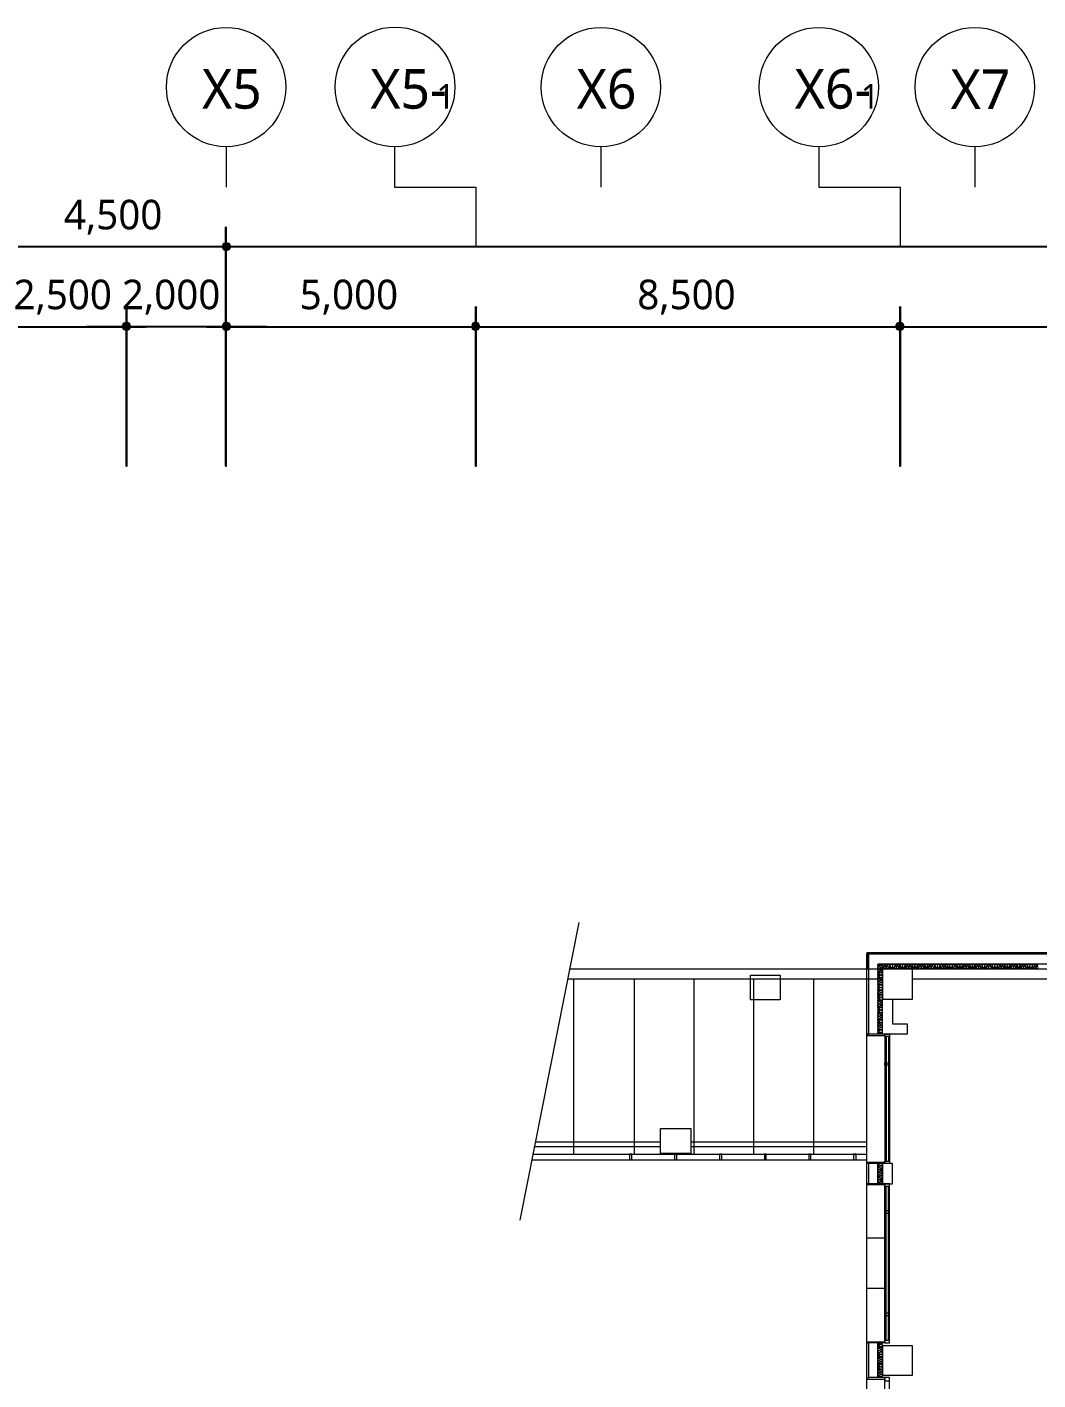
# Model space of a CAD drawing. Header units: millimetres. Extents: x -4005 to 126991, y -1911 to 106703.
# Drawn here: x 45208 to 65463, y 79587 to 106703 of the extents above; entities that cross this region are included whole.
import ezdxf

# ---------------------------------------------------------------- set-up
doc = ezdxf.new("R2010")
doc.units = ezdxf.units.MM
for name, color, linetype in [('PDF_문자', 7, 'Continuous'), ('PDF_솔리드 채우기', 7, 'Continuous'), ('PDF_형상', 7, 'Continuous')]:
    doc.layers.add(name, color=color, linetype=linetype)
doc.styles.add('PDF 맑은 고딕', font='malgun.ttf')

msp = doc.modelspace()

# ---------------------------------------------------------------- linework, layer by layer
at = {"layer": 'PDF_솔리드 채우기', "transparency": 33554559}
for points in [[(49134, 102376), (49102, 102298), (49196, 102298)], [(49134, 102376), (49102, 102298), (49196, 102298)], [(49102, 102298), (49134, 102236), (49196, 102298)], [(49102, 102298), (49134, 102236), (49196, 102298)], [(49196, 102391), (49134, 102376), (49196, 102298)], [(49196, 102391), (49134, 102376), (49196, 102298)], [(49134, 102236), (49196, 102205), (49196, 102298)], [(49134, 102236), (49196, 102205), (49196, 102298)], [(49273, 102376), (49196, 102391), (49196, 102298)], [(49273, 102376), (49196, 102391), (49196, 102298)], [(49305, 102298), (49273, 102376), (49196, 102298)], [(49305, 102298), (49273, 102376), (49196, 102298)], [(49196, 102205), (49273, 102236), (49196, 102298)], [(49273, 102236), (49305, 102298), (49196, 102298)], [(49196, 102205), (49273, 102236), (49196, 102298)], [(49273, 102236), (49305, 102298), (49196, 102298)], [(47128, 100775), (47097, 100697), (47206, 100697)], [(47128, 100775), (47097, 100697), (47206, 100697)], [(47097, 100697), (47128, 100635), (47206, 100697)], [(47097, 100697), (47128, 100635), (47206, 100697)], [(47206, 100806), (47128, 100775), (47206, 100697)], [(47206, 100806), (47128, 100775), (47206, 100697)], [(47128, 100635), (47206, 100604), (47206, 100697)], [(47128, 100635), (47206, 100604), (47206, 100697)], [(47268, 100775), (47206, 100806), (47206, 100697)], [(47268, 100775), (47206, 100806), (47206, 100697)], [(47299, 100697), (47268, 100775), (47206, 100697)], [(47299, 100697), (47268, 100775), (47206, 100697)], [(47206, 100604), (47268, 100635), (47206, 100697)], [(47268, 100635), (47299, 100697), (47206, 100697)], [(47206, 100604), (47268, 100635), (47206, 100697)], [(47268, 100635), (47299, 100697), (47206, 100697)], [(49134, 100775), (49102, 100697), (49196, 100697)], [(49134, 100775), (49102, 100697), (49196, 100697)], [(49102, 100697), (49134, 100635), (49196, 100697)], [(49102, 100697), (49134, 100635), (49196, 100697)], [(49196, 100806), (49134, 100775), (49196, 100697)], [(49196, 100806), (49134, 100775), (49196, 100697)], [(49134, 100635), (49196, 100604), (49196, 100697)], [(49134, 100635), (49196, 100604), (49196, 100697)], [(49273, 100775), (49196, 100806), (49196, 100697)], [(49273, 100775), (49196, 100806), (49196, 100697)], [(49305, 100697), (49273, 100775), (49196, 100697)], [(49305, 100697), (49273, 100775), (49196, 100697)], [(49196, 100604), (49273, 100635), (49196, 100697)], [(49273, 100635), (49305, 100697), (49196, 100697)], [(49196, 100604), (49273, 100635), (49196, 100697)], [(49273, 100635), (49305, 100697), (49196, 100697)], [(54123, 100775), (54108, 100697), (54201, 100697)], [(54123, 100775), (54108, 100697), (54201, 100697)], [(54108, 100697), (54123, 100635), (54201, 100697)], [(54108, 100697), (54123, 100635), (54201, 100697)], [(54201, 100806), (54123, 100775), (54201, 100697)], [(54201, 100806), (54123, 100775), (54201, 100697)], [(54123, 100635), (54201, 100604), (54201, 100697)], [(54123, 100635), (54201, 100604), (54201, 100697)], [(54263, 100775), (54201, 100806), (54201, 100697)], [(54263, 100775), (54201, 100806), (54201, 100697)], [(54294, 100697), (54263, 100775), (54201, 100697)], [(54294, 100697), (54263, 100775), (54201, 100697)], [(54201, 100604), (54263, 100635), (54201, 100697)], [(54263, 100635), (54294, 100697), (54201, 100697)], [(54201, 100604), (54263, 100635), (54201, 100697)], [(54263, 100635), (54294, 100697), (54201, 100697)], [(62626, 100775), (62595, 100697), (62704, 100697)], [(62626, 100775), (62595, 100697), (62704, 100697)], [(62595, 100697), (62626, 100635), (62704, 100697)], [(62595, 100697), (62626, 100635), (62704, 100697)], [(62704, 100806), (62626, 100775), (62704, 100697)], [(62704, 100806), (62626, 100775), (62704, 100697)], [(62626, 100635), (62704, 100604), (62704, 100697)], [(62626, 100635), (62704, 100604), (62704, 100697)], [(62766, 100775), (62704, 100806), (62704, 100697)], [(62766, 100775), (62704, 100806), (62704, 100697)], [(62797, 100697), (62766, 100775), (62704, 100697)], [(62797, 100697), (62766, 100775), (62704, 100697)], [(62704, 100604), (62766, 100635), (62704, 100697)], [(62766, 100635), (62797, 100697), (62704, 100697)], [(62704, 100604), (62766, 100635), (62704, 100697)], [(62766, 100635), (62797, 100697), (62704, 100697)]]:
    msp.add_solid(points, dxfattribs=at)
at = {"layer": 'PDF_형상', "lineweight": 5}
for points in [[(49196, 104303), (49196, 103495)], [(52569, 104303), (52569, 103495), (54201, 103495), (54201, 102298)], [(56704, 104303), (56704, 103495)], [(61072, 104303), (61072, 103495), (62704, 103495), (62704, 102298)], [(64196, 104303), (64196, 103495)], [(55087, 82789), (56269, 88759)], [(56082, 87826), (62346, 87826), (62362, 87842), (62362, 87857), (62362, 87904), (62362, 87919), (62378, 87919), (62393, 87919), (62393, 87904), (62378, 87857), (62378, 87842), (62393, 87826), (62409, 87842), (62424, 87857), (62409, 87904), (62409, 87919), (62424, 87919), (62440, 87919), (62440, 87904), (62424, 87857), (62440, 87842), (62455, 87826), (62471, 87842), (62471, 87857), (62455, 87904), (62455, 87919), (62471, 87919), (62486, 87919), (62486, 87904), (62486, 87857), (62486, 87842), (62502, 87826), (62517, 87842), (62517, 87857), (62502, 87904), (62502, 87919), (62517, 87919), (62533, 87919), (62549, 87919), (62549, 87904), (62564, 87919), (62580, 87919), (62595, 87919), (62595, 87904), (62580, 87857), (62580, 87842), (62595, 87826), (62611, 87842), (62626, 87857), (62611, 87904), (62611, 87919), (62626, 87919), (62642, 87919), (62642, 87904), (62626, 87857), (62626, 87842), (62657, 87826), (62673, 87842), (62673, 87857), (62657, 87904), (62657, 87919), (62673, 87919), (62688, 87919), (62688, 87904), (62688, 87857), (62688, 87842), (62704, 87826), (62720, 87842), (62720, 87857), (62704, 87904), (62704, 87919), (62720, 87919), (62735, 87919), (62751, 87919), (62751, 87904), (62751, 87919), (62766, 87919), (62782, 87919), (62797, 87919), (62797, 87904), (62782, 87857), (62782, 87842), (62797, 87826), (62813, 87842), (62813, 87857), (62813, 87904), (62813, 87919), (62828, 87919), (62844, 87919), (62844, 87904), (62828, 87857), (62828, 87842), (62844, 87826), (62859, 87842), (62875, 87857), (62859, 87904), (62859, 87919), (62875, 87919), (62891, 87919), (62891, 87904), (62875, 87857), (62891, 87842), (62906, 87826), (62922, 87842), (62922, 87857), (62906, 87904), (62906, 87919), (62922, 87919), (62937, 87919), (62937, 87904), (62937, 87857), (62937, 87842), (62953, 87826), (62968, 87842), (62968, 87857), (62953, 87904), (62953, 87919), (62968, 87919), (62984, 87919), (62999, 87919), (62999, 87904), (62999, 87919), (63015, 87919), (63030, 87919), (63046, 87919), (63046, 87904), (63030, 87857), (63030, 87842), (63046, 87826), (63062, 87842), (63062, 87857), (63062, 87904), (63062, 87919), (63077, 87919), (63093, 87919), (63093, 87904), (63077, 87857), (63077, 87842), (63093, 87826), (63124, 87842), (63124, 87857), (63108, 87904), (63108, 87919), (63124, 87919), (63139, 87919), (63139, 87904), (63124, 87857), (63139, 87842), (63155, 87826), (63170, 87842), (63170, 87857), (63155, 87904), (63155, 87919), (63170, 87919), (63186, 87919), (63186, 87904), (63186, 87857), (63186, 87842), (63201, 87826), (63217, 87842), (63217, 87857), (63201, 87904), (63201, 87919), (63217, 87919), (63233, 87919), (63248, 87919), (63248, 87904), (63233, 87857), (63233, 87842), (63248, 87826), (63264, 87842), (63264, 87857), (63264, 87904), (63264, 87919), (63279, 87919), (63295, 87919), (63295, 87904), (63279, 87857), (63279, 87842), (63295, 87826), (63310, 87842), (63326, 87857), (63310, 87904), (63310, 87919), (63326, 87919), (63341, 87919), (63341, 87904), (63326, 87857), (63326, 87842), (63357, 87826), (63372, 87842), (63372, 87857), (63357, 87904), (63357, 87919), (63372, 87919), (63388, 87919), (63388, 87904), (63388, 87857), (63388, 87842), (63404, 87826), (63419, 87842), (63419, 87857), (63404, 87904), (63404, 87919), (63419, 87919), (63435, 87919), (63450, 87919), (63450, 87904), (63450, 87919), (63466, 87919), (63481, 87919), (63497, 87919), (63497, 87904), (63481, 87857), (63481, 87842), (63497, 87826), (63512, 87842), (63512, 87857), (63512, 87904), (63512, 87919), (63528, 87919), (63543, 87919), (63543, 87904), (63528, 87857), (63528, 87842), (63543, 87826), (63559, 87842), (63575, 87857), (63559, 87904), (63559, 87919), (63575, 87919), (63590, 87919), (63590, 87904), (63575, 87857), (63590, 87842), (63606, 87826), (63621, 87842), (63621, 87857), (63606, 87904), (63606, 87919), (63621, 87919), (63637, 87919), (63637, 87904), (63637, 87857), (63637, 87842), (63652, 87826), (63668, 87842), (63668, 87857), (63652, 87904), (63652, 87919), (63668, 87919), (63683, 87919), (63699, 87919), (63699, 87904), (63699, 87919), (63714, 87919), (63730, 87919), (63746, 87919), (63746, 87904), (63730, 87857), (63730, 87842), (63746, 87826), (63761, 87842), (63761, 87857), (63761, 87904), (63761, 87919), (63777, 87919), (63792, 87919), (63792, 87904), (63777, 87857), (63777, 87842), (63792, 87826), (63823, 87842), (63823, 87857), (63808, 87904), (63808, 87919), (63823, 87919), (63839, 87919), (63839, 87904), (63839, 87857), (63839, 87842), (63854, 87826), (63870, 87842), (63870, 87857), (63854, 87904), (63854, 87919), (63870, 87919), (63885, 87919), (63901, 87904), (63901, 87919), (63916, 87919), (63932, 87919), (63948, 87919), (63948, 87904), (63932, 87857), (63932, 87842), (63948, 87826), (63963, 87842), (63963, 87857), (63963, 87904), (63963, 87919), (63979, 87919), (63994, 87919), (63994, 87904), (63979, 87857), (63979, 87842), (63994, 87826), (64010, 87842), (64025, 87857), (64010, 87904), (64010, 87919), (64025, 87919), (64041, 87919), (64041, 87904), (64025, 87857), (64041, 87842), (64056, 87826), (64072, 87842), (64072, 87857), (64056, 87904), (64056, 87919), (64072, 87919), (64087, 87919), (64087, 87904), (64087, 87857), (64087, 87842), (64103, 87826), (64119, 87842), (64119, 87857), (64103, 87904), (64103, 87919), (64119, 87919), (64134, 87919), (64150, 87919), (64150, 87904), (64150, 87919), (64165, 87919), (64181, 87919), (64196, 87919), (64196, 87904), (64181, 87857), (64181, 87842), (64196, 87826), (64212, 87842), (64212, 87857), (64212, 87904), (64212, 87919), (64227, 87919), (64243, 87919), (64243, 87904), (64227, 87857), (64227, 87842), (64243, 87826), (64274, 87842), (64274, 87857), (64258, 87904), (64258, 87919), (64274, 87919), (64290, 87919), (64290, 87904), (64274, 87857), (64290, 87842), (64305, 87826), (64321, 87842), (64321, 87857), (64305, 87904), (64305, 87919), (64321, 87919), (64336, 87919), (64336, 87904), (64336, 87857), (64336, 87842), (64352, 87826), (64367, 87842), (64367, 87857), (64352, 87904), (64352, 87919), (64367, 87919), (64383, 87919), (64398, 87919), (64398, 87904), (64414, 87919), (64429, 87919), (64445, 87919), (64445, 87904), (64429, 87857), (64429, 87842), (64445, 87826), (64461, 87842), (64476, 87857), (64461, 87904), (64461, 87919), (64476, 87919), (64492, 87919), (64492, 87904), (64476, 87857), (64476, 87842), (64507, 87826), (64523, 87842), (64523, 87857), (64507, 87904), (64507, 87919), (64523, 87919), (64538, 87919), (64538, 87904), (64538, 87857), (64538, 87842), (64554, 87826), (64569, 87842), (64569, 87857), (64554, 87904), (64554, 87919), (64569, 87919), (64585, 87919), (64600, 87919), (64600, 87904), (64600, 87919), (64616, 87919), (64632, 87919), (64647, 87919), (64647, 87904), (64632, 87857), (64632, 87842), (64647, 87826), (64663, 87842), (64663, 87857), (64663, 87904), (64663, 87919), (64678, 87919), (64694, 87919), (64694, 87904), (64678, 87857), (64678, 87842), (64694, 87826), (64709, 87842), (64725, 87857), (64709, 87904), (64709, 87919), (64725, 87919), (64740, 87919), (64740, 87904), (64725, 87857), (64740, 87842), (64756, 87826), (64771, 87842), (64771, 87857), (64756, 87904), (64756, 87919), (64771, 87919), (64787, 87919), (64787, 87904), (64787, 87857), (64787, 87842), (64803, 87826), (64818, 87842), (64818, 87857), (64803, 87904), (64803, 87919), (64818, 87919), (64834, 87919), (64849, 87919), (64849, 87904), (64849, 87919), (64865, 87919), (64880, 87919), (64896, 87919), (64896, 87904), (64880, 87857), (64880, 87842), (64896, 87826), (64911, 87842), (64911, 87857), (64911, 87904), (64911, 87919), (64927, 87919), (64942, 87919), (64942, 87904), (64927, 87857), (64927, 87842), (64942, 87826), (64974, 87842), (64974, 87857), (64958, 87904), (64958, 87919), (64974, 87919), (64989, 87919), (64989, 87904), (64974, 87857), (64989, 87842), (65005, 87826), (65020, 87842), (65020, 87857), (65005, 87904), (65005, 87919), (65020, 87919), (65036, 87919), (65036, 87904), (65036, 87857), (65036, 87842), (65051, 87826), (65067, 87842), (65067, 87857), (65051, 87904), (65051, 87919), (65067, 87919), (65082, 87919), (65098, 87919), (65098, 87904), (65082, 87857), (65082, 87842), (65098, 87826), (65113, 87842), (65113, 87857), (65113, 87904), (65113, 87919), (65129, 87919), (65145, 87919), (65145, 87904), (65129, 87857), (65129, 87842), (65145, 87826), (65160, 87842), (65176, 87857), (65160, 87904), (65160, 87919), (65176, 87919), (65191, 87919), (65191, 87904), (65176, 87857), (65176, 87842), (65207, 87826), (65222, 87842), (65222, 87857), (65207, 87904), (65207, 87919), (65222, 87919), (65238, 87919), (65238, 87904), (65238, 87857), (65238, 87842), (65253, 87826), (65269, 87842), (65269, 87857), (65253, 87904), (65253, 87919), (65269, 87919), (65284, 87919), (65300, 87919), (65300, 87904), (65300, 87919), (65316, 87919), (65331, 87919), (65347, 87919), (65347, 87904), (65331, 87857), (65331, 87842), (65347, 87826), (65362, 87842), (65362, 87857), (65362, 87904), (65362, 87919), (65378, 87919), (65393, 87919), (65393, 87904), (65378, 87857), (65378, 87842), (65393, 87826), (65409, 87842), (65424, 87857), (65409, 87904), (65409, 87919), (65424, 87919), (65440, 87919), (65440, 87904), (65424, 87857), (65440, 87842), (65455, 87826), (65471, 87842)], [(73554, 87624), (72295, 87624), (72295, 87919), (62253, 87919), (62253, 86520)], [(62346, 86520), (62346, 86536), (62315, 86551), (62284, 86536), (62269, 86536), (62253, 86551), (62253, 86567), (62269, 86567), (62284, 86567), (62315, 86551), (62346, 86567), (62346, 86582), (62346, 86598), (62315, 86598), (62284, 86582), (62269, 86582), (62253, 86598), (62253, 86613), (62269, 86613), (62284, 86613), (62315, 86613), (62346, 86613), (62346, 86629), (62346, 86645), (62315, 86645), (62284, 86629), (62269, 86629), (62253, 86645), (62253, 86660), (62269, 86676), (62284, 86676), (62269, 86691), (62253, 86691), (62253, 86707), (62269, 86722), (62284, 86722), (62315, 86707), (62346, 86707), (62346, 86722), (62346, 86738), (62315, 86738), (62284, 86738), (62269, 86738), (62253, 86738), (62253, 86753), (62269, 86769), (62284, 86769), (62315, 86753), (62346, 86753), (62346, 86784), (62346, 86800), (62315, 86800), (62284, 86784), (62269, 86784), (62253, 86800), (62253, 86816), (62269, 86816), (62284, 86816), (62315, 86816), (62346, 86816), (62346, 86831), (62346, 86847), (62315, 86847), (62284, 86831), (62269, 86831), (62253, 86847), (62253, 86862), (62269, 86878), (62284, 86878), (62269, 86878), (62253, 86893), (62253, 86909), (62269, 86924), (62284, 86924), (62315, 86909), (62346, 86909), (62346, 86924), (62346, 86940), (62315, 86940), (62284, 86940), (62269, 86940), (62253, 86940), (62253, 86955), (62269, 86971), (62284, 86971), (62315, 86955), (62346, 86955), (62346, 86971), (62346, 86987), (62315, 87002), (62284, 86987), (62269, 86987), (62253, 87002), (62269, 87018), (62284, 87018), (62315, 87002), (62346, 87018), (62346, 87033), (62346, 87049), (62315, 87049), (62284, 87033), (62269, 87033), (62253, 87049), (62253, 87064), (62269, 87064), (62284, 87064), (62315, 87064), (62346, 87064), (62346, 87080), (62346, 87095), (62315, 87095), (62284, 87080), (62269, 87080), (62253, 87095), (62253, 87111), (62269, 87126), (62284, 87126), (62269, 87126), (62253, 87142), (62253, 87158), (62269, 87173), (62284, 87173), (62315, 87158), (62346, 87158), (62346, 87173), (62346, 87189), (62315, 87189), (62284, 87189), (62269, 87189), (62253, 87189), (62253, 87204), (62269, 87220), (62284, 87220), (62315, 87204), (62346, 87204), (62346, 87220), (62346, 87251), (62315, 87251), (62284, 87235), (62269, 87235), (62253, 87251), (62253, 87266), (62269, 87266), (62284, 87266), (62315, 87251), (62346, 87266), (62346, 87282), (62346, 87297), (62315, 87297), (62284, 87282), (62269, 87282), (62253, 87297), (62253, 87313), (62269, 87313), (62284, 87313), (62315, 87313), (62346, 87313), (62346, 87329), (62346, 87344), (62315, 87344), (62284, 87329), (62269, 87329), (62253, 87344), (62253, 87360), (62269, 87375), (62284, 87375), (62315, 87360), (62346, 87360), (62346, 87375), (62346, 87391), (62315, 87391), (62284, 87391), (62269, 87391), (62253, 87391), (62253, 87406), (62269, 87422), (62284, 87422), (62315, 87406), (62346, 87406), (62346, 87422), (62346, 87437), (62315, 87453), (62284, 87437), (62269, 87437), (62253, 87437), (62253, 87453), (62269, 87468), (62284, 87468), (62315, 87453), (62346, 87453), (62346, 87484), (62346, 87500), (62315, 87500), (62284, 87484), (62269, 87484), (62253, 87500), (62253, 87515), (62269, 87515), (62284, 87515), (62315, 87515), (62346, 87515), (62346, 87531), (62346, 87546), (62315, 87546), (62284, 87531), (62269, 87531), (62253, 87546), (62253, 87562), (62269, 87577), (62284, 87577), (62269, 87577), (62253, 87593), (62253, 87608), (62269, 87624), (62284, 87624), (62315, 87608), (62346, 87608), (62346, 87624), (62346, 87639), (62315, 87639), (62284, 87639), (62269, 87639), (62253, 87639), (62253, 87655), (62269, 87671), (62284, 87671), (62315, 87655), (62346, 87655), (62346, 87671), (62346, 87686), (62315, 87702), (62284, 87686), (62269, 87686), (62253, 87702), (62253, 87717), (62269, 87717), (62284, 87717), (62315, 87702), (62346, 87717), (62346, 87733), (62346, 87748), (62315, 87748), (62284, 87733), (62269, 87733), (62253, 87748), (62253, 87764), (62269, 87764), (62284, 87764), (62315, 87764), (62346, 87764), (62346, 87779), (62346, 87795), (62315, 87795), (62284, 87779), (62269, 87779), (62253, 87795), (62253, 87810), (62269, 87826), (62284, 87826), (62269, 87826), (62253, 87842), (62253, 87857), (62269, 87873), (62284, 87873), (62315, 87857), (62346, 87857), (62346, 87873), (62346, 87888), (62315, 87888), (62284, 87888), (62269, 87888), (62253, 87888), (62253, 87904), (62269, 87919), (62284, 87919), (62315, 87904), (62346, 87904), (62346, 87919)], [(65471, 87857), (65455, 87904), (65455, 87919), (65471, 87919)], [(56051, 87624), (62346, 87624)], [(56160, 87624), (56160, 84111)], [(57372, 87624), (57372, 84111)], [(58569, 87624), (58569, 84111)], [(59766, 87624), (59766, 84111)], [(60963, 87624), (60963, 84111)], [(62549, 87220), (62549, 86722), (62844, 86722), (62844, 86520), (62346, 86520), (62346, 87220), (62346, 87826), (72295, 87826), (72295, 87624), (71798, 87624)], [(62346, 87220), (62953, 87220), (62953, 87826)], [(62953, 87624), (71098, 87624)], [(67787, 39389), (67787, 41798), (62036, 41798), (62036, 86505)], [(62393, 86520), (62393, 83924)], [(62486, 86520), (62486, 83924)], [(62424, 86474), (62424, 83971)], [(62471, 86474), (62471, 83971)], [(55398, 84360), (57901, 84360)], [(58507, 84360), (62036, 84360)], [(55351, 84111), (62036, 84111)], [(55382, 84266), (57901, 84266)], [(58507, 84266), (62036, 84266)], [(55336, 84002), (62036, 84002)], [(62393, 80333), (62393, 83520)], [(62486, 80333), (62486, 83520)], [(62424, 80380), (62424, 83473)], [(62471, 80380), (62471, 83473)], [(62393, 82432), (62036, 82432)], [(62393, 81422), (62036, 81422)], [(62253, 79634), (62253, 80333)], [(62346, 79634), (62346, 79649), (62315, 79649), (62284, 79634), (62269, 79634), (62253, 79649), (62253, 79665), (62269, 79665), (62284, 79665), (62315, 79665), (62346, 79665), (62346, 79681), (62346, 79696), (62315, 79696), (62284, 79681), (62269, 79681), (62253, 79696), (62253, 79712), (62269, 79727), (62284, 79727), (62269, 79727), (62253, 79743), (62253, 79758), (62269, 79774), (62284, 79774), (62315, 79758), (62346, 79758), (62346, 79774), (62346, 79789), (62315, 79789), (62284, 79789), (62269, 79789), (62253, 79789), (62253, 79805), (62269, 79820), (62284, 79820), (62315, 79805), (62346, 79805), (62346, 79820), (62346, 79836), (62315, 79852), (62284, 79836), (62269, 79836), (62253, 79852), (62269, 79867), (62284, 79867), (62315, 79852), (62346, 79867), (62346, 79883), (62346, 79898), (62315, 79898), (62284, 79883), (62269, 79883), (62253, 79898), (62253, 79914), (62269, 79914), (62284, 79914), (62315, 79914), (62346, 79914), (62346, 79929), (62346, 79945), (62315, 79945), (62284, 79929), (62269, 79929), (62253, 79945), (62253, 79960), (62269, 79976), (62284, 79976), (62269, 79976), (62253, 79991), (62253, 80007), (62269, 80023), (62284, 80023), (62315, 80007), (62346, 80007), (62346, 80023), (62346, 80038), (62315, 80038), (62284, 80038), (62269, 80038), (62253, 80038), (62253, 80054), (62269, 80069), (62284, 80069), (62315, 80054), (62346, 80054), (62346, 80069), (62346, 80100), (62315, 80100), (62284, 80085), (62269, 80085), (62253, 80100), (62253, 80116), (62269, 80116), (62284, 80116), (62315, 80100), (62346, 80116), (62346, 80131), (62346, 80147), (62315, 80147), (62284, 80131), (62269, 80131), (62253, 80147), (62253, 80162), (62269, 80162), (62284, 80178), (62269, 80178), (62253, 80194), (62253, 80209), (62269, 80225), (62284, 80225), (62315, 80209), (62346, 80209), (62346, 80225), (62346, 80240), (62315, 80240), (62284, 80240), (62269, 80240), (62253, 80240), (62253, 80256), (62269, 80271), (62284, 80271), (62315, 80256), (62346, 80256), (62346, 80271), (62346, 80287), (62315, 80302), (62284, 80287), (62269, 80287), (62253, 80287), (62253, 80302), (62269, 80318), (62284, 80318), (62315, 80302), (62346, 80318), (62346, 80333)], [(62393, 76432), (62393, 79634)], [(62486, 76432), (62486, 79634)]]:
    msp.add_lwpolyline(points, dxfattribs=at)
at = {"layer": 'PDF_형상', "lineweight": 25}
for points in [[(49193, 102702), (49193, 97899)], [(47203, 101101), (47203, 97899)], [(54198, 101101), (54198, 97899)], [(62701, 101101), (62701, 97899)]]:
    msp.add_lwpolyline(points, close=True, dxfattribs=at)
for points in [[(49597, 102298), (44297, 102298)], [(108089, 102298), (48804, 102298)], [(44297, 100697), (47592, 100697)], [(50001, 100697), (49193, 100697), (47203, 100697), (46395, 100697)], [(48804, 100697), (54602, 100697)], [(53794, 100697), (63089, 100697)], [(62297, 100697), (71841, 100697)]]:
    msp.add_lwpolyline(points, dxfattribs=at)
at = {"layer": 'PDF_형상', "color": 1, "lineweight": 25}
msp.add_lwpolyline([(49193, 101101), (49193, 97899)], close=True, dxfattribs=at)
at = {"layer": 'PDF_형상', "lineweight": 5}
for points in [[(72326, 88152), (72295, 88121), (62067, 88121), (62036, 88152)], [(62067, 86536), (62036, 86505), (62036, 88137), (62067, 88106)], [(62067, 87826), (62067, 88106), (62036, 88137), (62036, 87826), (62036, 88137), (62067, 88106)], [(62549, 87904), (62533, 87857), (62533, 87842), (62549, 87826), (62564, 87842), (62564, 87857)], [(62751, 87904), (62735, 87857), (62735, 87842), (62751, 87826), (62766, 87842), (62766, 87857)], [(62999, 87904), (62984, 87857), (62984, 87842), (62999, 87826), (63015, 87842), (63015, 87857)], [(63450, 87904), (63435, 87857), (63435, 87842), (63450, 87826), (63466, 87842), (63466, 87857)], [(63699, 87904), (63683, 87857), (63683, 87842), (63699, 87826), (63714, 87842), (63714, 87857)], [(63901, 87904), (63885, 87857), (63885, 87842), (63901, 87826), (63916, 87842), (63916, 87857)], [(64150, 87904), (64134, 87857), (64134, 87842), (64150, 87826), (64165, 87842), (64165, 87857)], [(64398, 87904), (64383, 87857), (64383, 87842), (64398, 87826), (64414, 87842), (64414, 87857)], [(64600, 87904), (64585, 87857), (64585, 87842), (64600, 87826), (64616, 87842), (64616, 87857)], [(64849, 87904), (64834, 87857), (64834, 87842), (64849, 87826), (64865, 87842), (64865, 87857)], [(65300, 87904), (65284, 87857), (65284, 87842), (65300, 87826), (65316, 87842), (65316, 87857)], [(60295, 87204), (59704, 87204), (59704, 87702), (60295, 87702)], [(62284, 87826), (62315, 87810), (62346, 87810), (62346, 87826), (62346, 87842), (62315, 87842)], [(62284, 87577), (62315, 87562), (62346, 87562), (62346, 87577), (62346, 87593), (62315, 87593)], [(62953, 87826), (62346, 87826), (62346, 87220), (62953, 87220)], [(62284, 87126), (62315, 87111), (62346, 87111), (62346, 87126), (62346, 87142), (62315, 87142)], [(62284, 86878), (62315, 86862), (62346, 86862), (62346, 86878), (62346, 86893), (62315, 86893)], [(62067, 86520), (62036, 86489), (62393, 86489), (62393, 86520)], [(62284, 86676), (62315, 86660), (62346, 86660), (62346, 86676), (62346, 86691), (62315, 86691)], [(62486, 86520), (62486, 86474), (62393, 86474), (62393, 86520)], [(62486, 85945), (62486, 85898), (62393, 85898), (62393, 85945)], [(58507, 84624), (58507, 84126), (57901, 84126), (57901, 84624)], [(57279, 84111), (57279, 84002), (57326, 84002), (57326, 84111)], [(58181, 84111), (58181, 84002), (58227, 84002), (58227, 84111)], [(59082, 84111), (59082, 84002), (59129, 84002), (59129, 84111)], [(59984, 84111), (59984, 84002), (60015, 84002), (60015, 84111)], [(60870, 84111), (60870, 84002), (60916, 84002), (60916, 84111)], [(61771, 84111), (61771, 84002), (61818, 84002), (61818, 84111)], [(62067, 83924), (62036, 83955), (62393, 83955), (62393, 83924)], [(62067, 83536), (62036, 83505), (62036, 83955), (62067, 83924)], [(62067, 83924), (62036, 83955), (62393, 83955), (62393, 83924)], [(62067, 83536), (62036, 83505), (62036, 83955), (62067, 83924)], [(62067, 83924), (62036, 83955), (62393, 83955), (62393, 83924)], [(62269, 83909), (62315, 83924), (62331, 83924), (62346, 83909), (62346, 83893), (62331, 83878), (62315, 83878), (62269, 83893), (62253, 83893), (62253, 83878), (62253, 83862), (62269, 83862), (62315, 83878), (62331, 83878), (62346, 83862), (62346, 83847), (62331, 83831), (62315, 83831), (62269, 83847), (62253, 83847), (62253, 83831), (62253, 83815), (62269, 83815), (62315, 83815), (62331, 83815), (62346, 83815), (62346, 83800), (62331, 83784), (62315, 83784), (62269, 83800), (62253, 83800), (62253, 83784), (62253, 83753), (62269, 83753), (62253, 83738), (62253, 83722), (62253, 83707), (62269, 83707), (62315, 83722), (62331, 83722), (62346, 83707), (62346, 83691), (62331, 83691), (62315, 83676), (62269, 83691), (62253, 83691), (62253, 83676), (62253, 83660), (62269, 83660), (62315, 83676), (62331, 83676), (62346, 83660), (62346, 83644), (62331, 83629), (62315, 83629), (62269, 83644), (62253, 83644), (62253, 83629), (62253, 83613), (62269, 83613), (62315, 83613), (62331, 83613), (62346, 83613), (62346, 83598), (62331, 83582), (62315, 83582), (62269, 83598), (62253, 83598), (62253, 83582), (62253, 83567), (62269, 83551), (62253, 83536), (62253, 83520), (62253, 83924), (62253, 83909)], [(62346, 83924), (62346, 83520), (62549, 83520), (62549, 83924)], [(62486, 83971), (62486, 83924), (62393, 83924), (62393, 83971)], [(62067, 83520), (62036, 83505), (62393, 83505), (62393, 83520)], [(62067, 83520), (62036, 83505), (62393, 83505), (62393, 83520)], [(62269, 83753), (62315, 83738), (62331, 83738), (62346, 83738), (62346, 83753), (62331, 83769), (62315, 83769)], [(62269, 83551), (62315, 83536), (62331, 83536), (62346, 83551), (62346, 83567), (62331, 83567), (62315, 83567)], [(62486, 83473), (62486, 83520), (62393, 83520), (62393, 83473)], [(62486, 82929), (62486, 82976), (62393, 82976), (62393, 82929)], [(62486, 80877), (62486, 80924), (62393, 80924), (62393, 80877)], [(62067, 79634), (62036, 79603), (62036, 80349), (62067, 80318)], [(62067, 80333), (62036, 80349), (62393, 80349), (62393, 80333)], [(62067, 79634), (62036, 79603), (62036, 80349), (62067, 80318)], [(62067, 80333), (62036, 80349), (62393, 80349), (62393, 80333)], [(62953, 80271), (62346, 80271), (62346, 79681), (62953, 79681)], [(62953, 80271), (62346, 80271), (62346, 79681), (62953, 79681)], [(62486, 80333), (62486, 80380), (62393, 80380), (62393, 80333)], [(62284, 80178), (62315, 80162), (62346, 80162), (62346, 80178), (62346, 80194), (62315, 80194)], [(62284, 79976), (62315, 79960), (62346, 79960), (62346, 79976), (62346, 79991), (62315, 79991)], [(62284, 79727), (62315, 79712), (62346, 79712), (62346, 79727), (62346, 79743), (62315, 79743)], [(62067, 79634), (62036, 79603), (62393, 79603), (62393, 79634)], [(62067, 79634), (62036, 79603), (62393, 79603), (62393, 79634)], [(62486, 79572), (62486, 79634), (62393, 79634), (62393, 79572)]]:
    msp.add_lwpolyline(points, close=True, dxfattribs=at)
for centre, radius in [((49197, 105500), 1196), ((52581, 105502), 1200), ((56705, 105500), 1196), ((61073, 105500), 1196), ((64198, 105500), 1196)]:
    msp.add_circle(centre, radius, dxfattribs=at)

# ---------------------------------------------------------------- texts
at = {"layer": 'PDF_문자', "attachment_point": 4, "style": 'PDF 맑은 고딕'}
for s, insert, char_height in [('X5', (48714, 105458), 793.3), ('X5-', (52087, 105458), 793.3), ('X6', (56222, 105458), 793.3), ('X6-', (60590, 105458), 793.3), ('X7', (63714, 105458), 793.3), ('1', (53413, 105314), 492), ('1', (61916, 105314), 492), ('4,500', (45947, 102891), 592.2), ('2,500 2,000', (44937, 101290), 592.15), ('5,000', (50672, 101290), 592.2), ('8,500', (57435, 101290), 592.2)]:
    msp.add_mtext(s, dxfattribs=dict(at, insert=insert, char_height=char_height))

doc.saveas('drawing.dxf')
